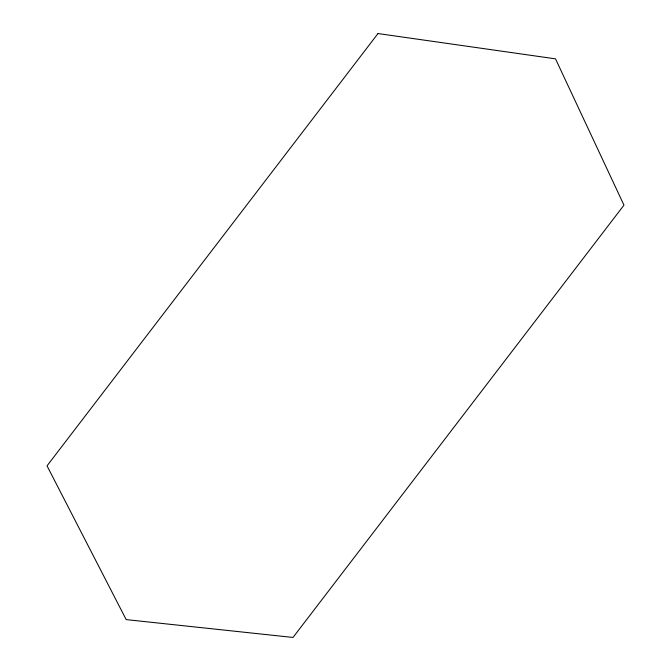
<?xml version="1.0" encoding="UTF-8"?>
<svg xmlns="http://www.w3.org/2000/svg" width="671" height="671" viewBox="0 0 671 671"><rect width="100%" height="100%" fill="white"/><g stroke="black" fill="none" stroke-linecap="round" stroke-linejoin="round"><path stroke-width="1.01" d="M377.999 33.55L47.029 465.85L126.182 619.61L293.001 637.45L623.971 205.15L555.513 58.847L377.999 33.55"/></g></svg>
